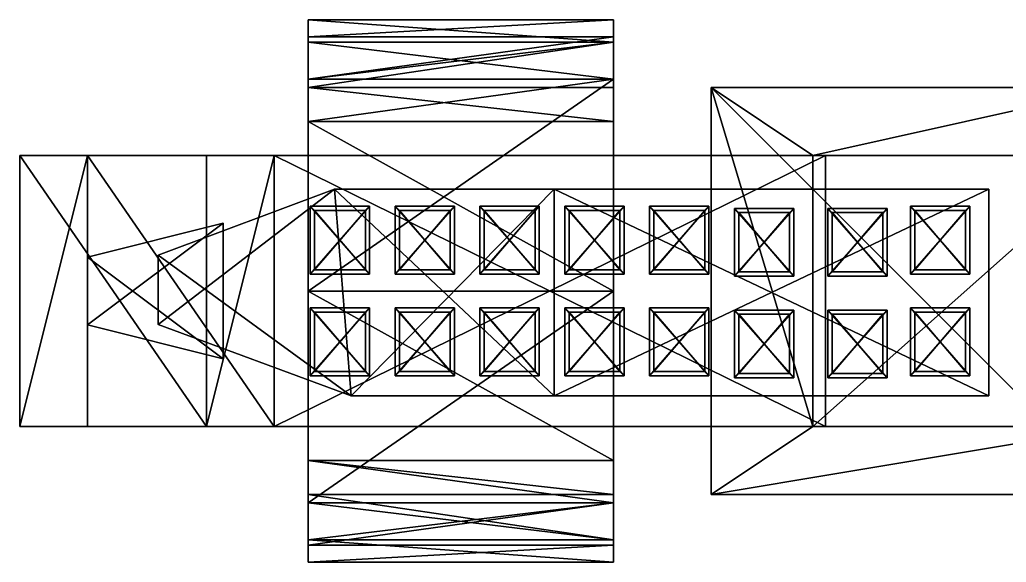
# Model space of a CAD drawing. Extents: x -3720 to 2816, y 1248 to 5888.
# Drawn here: x -3720 to 1, y 2560 to 4608 of the extents above; entities that cross this region are included whole.
import ezdxf

# ---------------------------------------------------------------- set-up
doc = ezdxf.new("R2010")
doc.units = 0

msp = doc.modelspace()

# ---------------------------------------------------------------- meshes
at = {"layer": 'OBJECT025', "color": 50}
mesh = msp.add_polyface(dxfattribs=at)
corners = [(424, 3072, -5760), (-728, 3072, -5760), (-728, 4096, -5760), (424, 4096, -5760), (424, 4352, -6400), (-1112, 4352, -6400), (-1112, 2816, -6400), (424, 2816, -6400)]
mesh.append_faces([[corners[k] for k in face] for face in [(1, 3, 0), (5, 7, 4), (4, 2, 5), (6, 0, 7), (5, 1, 6), (7, 3, 4)]], dxfattribs={"vtx0": -1})
mesh.append_faces([[corners[k] for k in face] for face in [(1, 2, 3), (5, 6, 7), (4, 3, 2), (6, 1, 0), (5, 2, 1), (7, 0, 3)]], dxfattribs={"vtx2": -1})
at = {"layer": 'OBJECT108', "color": 50}
mesh = msp.add_polyface(dxfattribs=at)
corners = [(-1704, 3188, -5740), (-2469.589844, 3188, -5740), (-3198, 3457.199951, -5740), (-3198, 3719.310059, -5740), (-2532.549805, 3968, -5740), (-1704, 3968, -5740), (-1704, 3968, -5762), (-2532.549805, 3968, -5762), (-3198, 3719.310059, -5762), (-3198, 3457.199951, -5762), (-2469.589844, 3188, -5762), (-1704, 3188, -5762)]
mesh.append_faces([[corners[k] for k in face] for face in [(1, 5, 0), (7, 11, 6), (8, 2, 9), (6, 4, 7), (10, 0, 11), (7, 3, 8), (9, 1, 10), (11, 5, 6)]], dxfattribs={"vtx0": -1})
mesh.append_faces([[corners[k] for k in face] for face in [(1, 3, 4), (1, 4, 5), (7, 9, 10), (7, 10, 11)]], dxfattribs={"vtx0": -1, "vtx2": -1})
mesh.append_faces([[corners[k] for k in face] for face in [(1, 2, 3), (7, 8, 9), (8, 3, 2), (6, 5, 4), (10, 1, 0), (7, 4, 3), (9, 2, 1), (11, 0, 5)]], dxfattribs={"vtx2": -1})
at = {"layer": 'OBJECT109', "color": 50}
mesh = msp.add_polyface(dxfattribs=at)
corners = [(-1704, 3968, -5740), (-64, 3968, -5740), (-64, 3188, -5740), (-1704, 3188, -5740), (-1704, 3188, -5762), (-64, 3188, -5762), (-64, 3968, -5762), (-1704, 3968, -5762)]
mesh.append_faces([[corners[k] for k in face] for face in [(1, 3, 0), (5, 7, 4), (5, 1, 6), (6, 0, 7), (4, 2, 5), (7, 3, 4)]], dxfattribs={"vtx0": -1})
mesh.append_faces([[corners[k] for k in face] for face in [(1, 2, 3), (5, 6, 7), (5, 2, 1), (6, 1, 0), (4, 3, 2), (7, 0, 3)]], dxfattribs={"vtx2": -1})
at = {"layer": 'OBJECT110', "color": 50}
mesh = msp.add_polyface(dxfattribs=at)
corners = [(-1008, 3656, -5704), (-1008, 3880, -5704), (-816, 3880, -5704), (-816, 3656, -5704), (-1008, 3880, -5754), (-1008, 3656, -5754), (-816, 3656, -5754), (-816, 3880, -5754)]
mesh.append_faces([[corners[k] for k in face] for face in [(1, 3, 0), (5, 7, 4), (4, 0, 5), (6, 2, 7), (7, 1, 4), (5, 3, 6)]], dxfattribs={"vtx0": -1})
mesh.append_faces([[corners[k] for k in face] for face in [(1, 2, 3), (5, 6, 7), (4, 1, 0), (6, 3, 2), (7, 2, 1), (5, 0, 3)]], dxfattribs={"vtx2": -1})
at = {"layer": 'OBJECT111', "color": 50}
mesh = msp.add_polyface(dxfattribs=at)
corners = [(-1024, 3640, -5722), (-1024, 3896, -5722), (-800, 3896, -5722), (-800, 3640, -5722), (-1024, 3896, -5754), (-1024, 3640, -5754), (-800, 3640, -5754), (-800, 3896, -5754)]
mesh.append_faces([[corners[k] for k in face] for face in [(1, 3, 0), (5, 7, 4), (4, 0, 5), (6, 2, 7), (7, 1, 4), (5, 3, 6)]], dxfattribs={"vtx0": -1})
mesh.append_faces([[corners[k] for k in face] for face in [(1, 2, 3), (5, 6, 7), (4, 1, 0), (6, 3, 2), (7, 2, 1), (5, 0, 3)]], dxfattribs={"vtx2": -1})
at = {"layer": 'OBJECT112', "color": 50}
mesh = msp.add_polyface(dxfattribs=at)
corners = [(-1024, 3256, -5722), (-1024, 3512, -5722), (-800, 3512, -5722), (-800, 3256, -5722), (-1024, 3512, -5754), (-1024, 3256, -5754), (-800, 3256, -5754), (-800, 3512, -5754)]
mesh.append_faces([[corners[k] for k in face] for face in [(1, 3, 0), (5, 7, 4), (4, 0, 5), (6, 2, 7), (7, 1, 4), (5, 3, 6)]], dxfattribs={"vtx0": -1})
mesh.append_faces([[corners[k] for k in face] for face in [(1, 2, 3), (5, 6, 7), (4, 1, 0), (6, 3, 2), (7, 2, 1), (5, 0, 3)]], dxfattribs={"vtx2": -1})
at = {"layer": 'OBJECT113', "color": 50}
mesh = msp.add_polyface(dxfattribs=at)
corners = [(-1008, 3272, -5704), (-1008, 3496, -5704), (-816, 3496, -5704), (-816, 3272, -5704), (-1008, 3496, -5754), (-1008, 3272, -5754), (-816, 3272, -5754), (-816, 3496, -5754)]
mesh.append_faces([[corners[k] for k in face] for face in [(1, 3, 0), (5, 7, 4), (4, 0, 5), (6, 2, 7), (7, 1, 4), (5, 3, 6)]], dxfattribs={"vtx0": -1})
mesh.append_faces([[corners[k] for k in face] for face in [(1, 2, 3), (5, 6, 7), (4, 1, 0), (6, 3, 2), (7, 2, 1), (5, 0, 3)]], dxfattribs={"vtx2": -1})
at = {"layer": 'OBJECT114', "color": 50}
mesh = msp.add_polyface(dxfattribs=at)
corners = [(-1648, 3664, -5704), (-1648, 3888, -5704), (-1456, 3888, -5704), (-1456, 3664, -5704), (-1648, 3888, -5754), (-1648, 3664, -5754), (-1456, 3664, -5754), (-1456, 3888, -5754)]
mesh.append_faces([[corners[k] for k in face] for face in [(1, 3, 0), (5, 7, 4), (4, 0, 5), (6, 2, 7), (7, 1, 4), (5, 3, 6)]], dxfattribs={"vtx0": -1})
mesh.append_faces([[corners[k] for k in face] for face in [(1, 2, 3), (5, 6, 7), (4, 1, 0), (6, 3, 2), (7, 2, 1), (5, 0, 3)]], dxfattribs={"vtx2": -1})
at = {"layer": 'OBJECT115', "color": 50}
mesh = msp.add_polyface(dxfattribs=at)
corners = [(-1664, 3648, -5722), (-1664, 3904, -5722), (-1440, 3904, -5722), (-1440, 3648, -5722), (-1664, 3904, -5754), (-1664, 3648, -5754), (-1440, 3648, -5754), (-1440, 3904, -5754)]
mesh.append_faces([[corners[k] for k in face] for face in [(1, 3, 0), (5, 7, 4), (4, 0, 5), (6, 2, 7), (7, 1, 4), (5, 3, 6)]], dxfattribs={"vtx0": -1})
mesh.append_faces([[corners[k] for k in face] for face in [(1, 2, 3), (5, 6, 7), (4, 1, 0), (6, 3, 2), (7, 2, 1), (5, 0, 3)]], dxfattribs={"vtx2": -1})
at = {"layer": 'OBJECT116', "color": 50}
mesh = msp.add_polyface(dxfattribs=at)
corners = [(-1664, 3264, -5722), (-1664, 3520, -5722), (-1440, 3520, -5722), (-1440, 3264, -5722), (-1664, 3520, -5754), (-1664, 3264, -5754), (-1440, 3264, -5754), (-1440, 3520, -5754)]
mesh.append_faces([[corners[k] for k in face] for face in [(1, 3, 0), (5, 7, 4), (4, 0, 5), (6, 2, 7), (7, 1, 4), (5, 3, 6)]], dxfattribs={"vtx0": -1})
mesh.append_faces([[corners[k] for k in face] for face in [(1, 2, 3), (5, 6, 7), (4, 1, 0), (6, 3, 2), (7, 2, 1), (5, 0, 3)]], dxfattribs={"vtx2": -1})
at = {"layer": 'OBJECT117', "color": 50}
mesh = msp.add_polyface(dxfattribs=at)
corners = [(-1648, 3280, -5704), (-1648, 3504, -5704), (-1456, 3504, -5704), (-1456, 3280, -5704), (-1648, 3504, -5754), (-1648, 3280, -5754), (-1456, 3280, -5754), (-1456, 3504, -5754)]
mesh.append_faces([[corners[k] for k in face] for face in [(1, 3, 0), (5, 7, 4), (4, 0, 5), (6, 2, 7), (7, 1, 4), (5, 3, 6)]], dxfattribs={"vtx0": -1})
mesh.append_faces([[corners[k] for k in face] for face in [(1, 2, 3), (5, 6, 7), (4, 1, 0), (6, 3, 2), (7, 2, 1), (5, 0, 3)]], dxfattribs={"vtx2": -1})
at = {"layer": 'OBJECT118', "color": 50}
mesh = msp.add_polyface(dxfattribs=at)
corners = [(-1968, 3664, -5704), (-1968, 3888, -5704), (-1776, 3888, -5704), (-1776, 3664, -5704), (-1968, 3888, -5754), (-1968, 3664, -5754), (-1776, 3664, -5754), (-1776, 3888, -5754)]
mesh.append_faces([[corners[k] for k in face] for face in [(1, 3, 0), (5, 7, 4), (4, 0, 5), (6, 2, 7), (7, 1, 4), (5, 3, 6)]], dxfattribs={"vtx0": -1})
mesh.append_faces([[corners[k] for k in face] for face in [(1, 2, 3), (5, 6, 7), (4, 1, 0), (6, 3, 2), (7, 2, 1), (5, 0, 3)]], dxfattribs={"vtx2": -1})
at = {"layer": 'OBJECT119', "color": 50}
mesh = msp.add_polyface(dxfattribs=at)
corners = [(-1984, 3648, -5722), (-1984, 3904, -5722), (-1760, 3904, -5722), (-1760, 3648, -5722), (-1984, 3904, -5754), (-1984, 3648, -5754), (-1760, 3648, -5754), (-1760, 3904, -5754)]
mesh.append_faces([[corners[k] for k in face] for face in [(1, 3, 0), (5, 7, 4), (4, 0, 5), (6, 2, 7), (7, 1, 4), (5, 3, 6)]], dxfattribs={"vtx0": -1})
mesh.append_faces([[corners[k] for k in face] for face in [(1, 2, 3), (5, 6, 7), (4, 1, 0), (6, 3, 2), (7, 2, 1), (5, 0, 3)]], dxfattribs={"vtx2": -1})
at = {"layer": 'OBJECT120', "color": 50}
mesh = msp.add_polyface(dxfattribs=at)
corners = [(-1984, 3264, -5722), (-1984, 3520, -5722), (-1760, 3520, -5722), (-1760, 3264, -5722), (-1984, 3520, -5754), (-1984, 3264, -5754), (-1760, 3264, -5754), (-1760, 3520, -5754)]
mesh.append_faces([[corners[k] for k in face] for face in [(1, 3, 0), (5, 7, 4), (4, 0, 5), (6, 2, 7), (7, 1, 4), (5, 3, 6)]], dxfattribs={"vtx0": -1})
mesh.append_faces([[corners[k] for k in face] for face in [(1, 2, 3), (5, 6, 7), (4, 1, 0), (6, 3, 2), (7, 2, 1), (5, 0, 3)]], dxfattribs={"vtx2": -1})
at = {"layer": 'OBJECT121', "color": 50}
mesh = msp.add_polyface(dxfattribs=at)
corners = [(-1968, 3280, -5704), (-1968, 3504, -5704), (-1776, 3504, -5704), (-1776, 3280, -5704), (-1968, 3504, -5754), (-1968, 3280, -5754), (-1776, 3280, -5754), (-1776, 3504, -5754)]
mesh.append_faces([[corners[k] for k in face] for face in [(1, 3, 0), (5, 7, 4), (4, 0, 5), (6, 2, 7), (7, 1, 4), (5, 3, 6)]], dxfattribs={"vtx0": -1})
mesh.append_faces([[corners[k] for k in face] for face in [(1, 2, 3), (5, 6, 7), (4, 1, 0), (6, 3, 2), (7, 2, 1), (5, 0, 3)]], dxfattribs={"vtx2": -1})
at = {"layer": 'OBJECT122', "color": 50}
mesh = msp.add_polyface(dxfattribs=at)
corners = [(-2288, 3664, -5704), (-2288, 3888, -5704), (-2096, 3888, -5704), (-2096, 3664, -5704), (-2288, 3888, -5754), (-2288, 3664, -5754), (-2096, 3664, -5754), (-2096, 3888, -5754)]
mesh.append_faces([[corners[k] for k in face] for face in [(1, 3, 0), (5, 7, 4), (4, 0, 5), (6, 2, 7), (7, 1, 4), (5, 3, 6)]], dxfattribs={"vtx0": -1})
mesh.append_faces([[corners[k] for k in face] for face in [(1, 2, 3), (5, 6, 7), (4, 1, 0), (6, 3, 2), (7, 2, 1), (5, 0, 3)]], dxfattribs={"vtx2": -1})
at = {"layer": 'OBJECT123', "color": 50}
mesh = msp.add_polyface(dxfattribs=at)
corners = [(-2304, 3648, -5722), (-2304, 3904, -5722), (-2080, 3904, -5722), (-2080, 3648, -5722), (-2304, 3904, -5754), (-2304, 3648, -5754), (-2080, 3648, -5754), (-2080, 3904, -5754)]
mesh.append_faces([[corners[k] for k in face] for face in [(1, 3, 0), (5, 7, 4), (4, 0, 5), (6, 2, 7), (7, 1, 4), (5, 3, 6)]], dxfattribs={"vtx0": -1})
mesh.append_faces([[corners[k] for k in face] for face in [(1, 2, 3), (5, 6, 7), (4, 1, 0), (6, 3, 2), (7, 2, 1), (5, 0, 3)]], dxfattribs={"vtx2": -1})
at = {"layer": 'OBJECT124', "color": 50}
mesh = msp.add_polyface(dxfattribs=at)
corners = [(-2304, 3264, -5722), (-2304, 3520, -5722), (-2080, 3520, -5722), (-2080, 3264, -5722), (-2304, 3520, -5754), (-2304, 3264, -5754), (-2080, 3264, -5754), (-2080, 3520, -5754)]
mesh.append_faces([[corners[k] for k in face] for face in [(1, 3, 0), (5, 7, 4), (4, 0, 5), (6, 2, 7), (7, 1, 4), (5, 3, 6)]], dxfattribs={"vtx0": -1})
mesh.append_faces([[corners[k] for k in face] for face in [(1, 2, 3), (5, 6, 7), (4, 1, 0), (6, 3, 2), (7, 2, 1), (5, 0, 3)]], dxfattribs={"vtx2": -1})
at = {"layer": 'OBJECT125', "color": 50}
mesh = msp.add_polyface(dxfattribs=at)
corners = [(-2288, 3280, -5704), (-2288, 3504, -5704), (-2096, 3504, -5704), (-2096, 3280, -5704), (-2288, 3504, -5754), (-2288, 3280, -5754), (-2096, 3280, -5754), (-2096, 3504, -5754)]
mesh.append_faces([[corners[k] for k in face] for face in [(1, 3, 0), (5, 7, 4), (4, 0, 5), (6, 2, 7), (7, 1, 4), (5, 3, 6)]], dxfattribs={"vtx0": -1})
mesh.append_faces([[corners[k] for k in face] for face in [(1, 2, 3), (5, 6, 7), (4, 1, 0), (6, 3, 2), (7, 2, 1), (5, 0, 3)]], dxfattribs={"vtx2": -1})
at = {"layer": 'OBJECT126', "color": 50}
mesh = msp.add_polyface(dxfattribs=at)
corners = [(-2624, 3264, -5722), (-2624, 3520, -5722), (-2400, 3520, -5722), (-2400, 3264, -5722), (-2624, 3520, -5754), (-2624, 3264, -5754), (-2400, 3264, -5754), (-2400, 3520, -5754)]
mesh.append_faces([[corners[k] for k in face] for face in [(1, 3, 0), (5, 7, 4), (4, 0, 5), (6, 2, 7), (7, 1, 4), (5, 3, 6)]], dxfattribs={"vtx0": -1})
mesh.append_faces([[corners[k] for k in face] for face in [(1, 2, 3), (5, 6, 7), (4, 1, 0), (6, 3, 2), (7, 2, 1), (5, 0, 3)]], dxfattribs={"vtx2": -1})
at = {"layer": 'OBJECT127', "color": 50}
mesh = msp.add_polyface(dxfattribs=at)
corners = [(-2608, 3280, -5704), (-2608, 3504, -5704), (-2416, 3504, -5704), (-2416, 3280, -5704), (-2608, 3504, -5754), (-2608, 3280, -5754), (-2416, 3280, -5754), (-2416, 3504, -5754)]
mesh.append_faces([[corners[k] for k in face] for face in [(1, 3, 0), (5, 7, 4), (4, 0, 5), (6, 2, 7), (7, 1, 4), (5, 3, 6)]], dxfattribs={"vtx0": -1})
mesh.append_faces([[corners[k] for k in face] for face in [(1, 2, 3), (5, 6, 7), (4, 1, 0), (6, 3, 2), (7, 2, 1), (5, 0, 3)]], dxfattribs={"vtx2": -1})
at = {"layer": 'OBJECT128', "color": 50}
mesh = msp.add_polyface(dxfattribs=at)
corners = [(-2608, 3664, -5704), (-2608, 3888, -5704), (-2416, 3888, -5704), (-2416, 3664, -5704), (-2608, 3888, -5754), (-2608, 3664, -5754), (-2416, 3664, -5754), (-2416, 3888, -5754)]
mesh.append_faces([[corners[k] for k in face] for face in [(1, 3, 0), (5, 7, 4), (4, 0, 5), (6, 2, 7), (7, 1, 4), (5, 3, 6)]], dxfattribs={"vtx0": -1})
mesh.append_faces([[corners[k] for k in face] for face in [(1, 2, 3), (5, 6, 7), (4, 1, 0), (6, 3, 2), (7, 2, 1), (5, 0, 3)]], dxfattribs={"vtx2": -1})
at = {"layer": 'OBJECT129', "color": 50}
mesh = msp.add_polyface(dxfattribs=at)
corners = [(-2624, 3648, -5722), (-2624, 3904, -5722), (-2400, 3904, -5722), (-2400, 3648, -5722), (-2624, 3904, -5754), (-2624, 3648, -5754), (-2400, 3648, -5754), (-2400, 3904, -5754)]
mesh.append_faces([[corners[k] for k in face] for face in [(1, 3, 0), (5, 7, 4), (4, 0, 5), (6, 2, 7), (7, 1, 4), (5, 3, 6)]], dxfattribs={"vtx0": -1})
mesh.append_faces([[corners[k] for k in face] for face in [(1, 2, 3), (5, 6, 7), (4, 1, 0), (6, 3, 2), (7, 2, 1), (5, 0, 3)]], dxfattribs={"vtx2": -1})
at = {"layer": 'OBJECT130', "color": 50}
mesh = msp.add_polyface(dxfattribs=at)
corners = [(-1328, 3664, -5704), (-1328, 3888, -5704), (-1136, 3888, -5704), (-1136, 3664, -5704), (-1328, 3888, -5754), (-1328, 3664, -5754), (-1136, 3664, -5754), (-1136, 3888, -5754)]
mesh.append_faces([[corners[k] for k in face] for face in [(1, 3, 0), (5, 7, 4), (4, 0, 5), (6, 2, 7), (7, 1, 4), (5, 3, 6)]], dxfattribs={"vtx0": -1})
mesh.append_faces([[corners[k] for k in face] for face in [(1, 2, 3), (5, 6, 7), (4, 1, 0), (6, 3, 2), (7, 2, 1), (5, 0, 3)]], dxfattribs={"vtx2": -1})
at = {"layer": 'OBJECT131', "color": 50}
mesh = msp.add_polyface(dxfattribs=at)
corners = [(-1344, 3648, -5722), (-1344, 3904, -5722), (-1120, 3904, -5722), (-1120, 3648, -5722), (-1344, 3904, -5754), (-1344, 3648, -5754), (-1120, 3648, -5754), (-1120, 3904, -5754)]
mesh.append_faces([[corners[k] for k in face] for face in [(1, 3, 0), (5, 7, 4), (4, 0, 5), (6, 2, 7), (7, 1, 4), (5, 3, 6)]], dxfattribs={"vtx0": -1})
mesh.append_faces([[corners[k] for k in face] for face in [(1, 2, 3), (5, 6, 7), (4, 1, 0), (6, 3, 2), (7, 2, 1), (5, 0, 3)]], dxfattribs={"vtx2": -1})
at = {"layer": 'OBJECT132', "color": 50}
mesh = msp.add_polyface(dxfattribs=at)
corners = [(-1344, 3264, -5722), (-1344, 3520, -5722), (-1120, 3520, -5722), (-1120, 3264, -5722), (-1344, 3520, -5754), (-1344, 3264, -5754), (-1120, 3264, -5754), (-1120, 3520, -5754)]
mesh.append_faces([[corners[k] for k in face] for face in [(1, 3, 0), (5, 7, 4), (4, 0, 5), (6, 2, 7), (7, 1, 4), (5, 3, 6)]], dxfattribs={"vtx0": -1})
mesh.append_faces([[corners[k] for k in face] for face in [(1, 2, 3), (5, 6, 7), (4, 1, 0), (6, 3, 2), (7, 2, 1), (5, 0, 3)]], dxfattribs={"vtx2": -1})
at = {"layer": 'OBJECT133', "color": 50}
mesh = msp.add_polyface(dxfattribs=at)
corners = [(-1328, 3280, -5704), (-1328, 3504, -5704), (-1136, 3504, -5704), (-1136, 3280, -5704), (-1328, 3504, -5754), (-1328, 3280, -5754), (-1136, 3280, -5754), (-1136, 3504, -5754)]
mesh.append_faces([[corners[k] for k in face] for face in [(1, 3, 0), (5, 7, 4), (4, 0, 5), (6, 2, 7), (7, 1, 4), (5, 3, 6)]], dxfattribs={"vtx0": -1})
mesh.append_faces([[corners[k] for k in face] for face in [(1, 2, 3), (5, 6, 7), (4, 1, 0), (6, 3, 2), (7, 2, 1), (5, 0, 3)]], dxfattribs={"vtx2": -1})
at = {"layer": 'OBJECT134', "color": 50}
mesh = msp.add_polyface(dxfattribs=at)
corners = [(-656, 3656, -5704), (-656, 3880, -5704), (-464, 3880, -5704), (-464, 3656, -5704), (-656, 3880, -5754), (-656, 3656, -5754), (-464, 3656, -5754), (-464, 3880, -5754)]
mesh.append_faces([[corners[k] for k in face] for face in [(1, 3, 0), (5, 7, 4), (4, 0, 5), (6, 2, 7), (7, 1, 4), (5, 3, 6)]], dxfattribs={"vtx0": -1})
mesh.append_faces([[corners[k] for k in face] for face in [(1, 2, 3), (5, 6, 7), (4, 1, 0), (6, 3, 2), (7, 2, 1), (5, 0, 3)]], dxfattribs={"vtx2": -1})
at = {"layer": 'OBJECT135', "color": 50}
mesh = msp.add_polyface(dxfattribs=at)
corners = [(-672, 3640, -5722), (-672, 3896, -5722), (-448, 3896, -5722), (-448, 3640, -5722), (-672, 3896, -5754), (-672, 3640, -5754), (-448, 3640, -5754), (-448, 3896, -5754)]
mesh.append_faces([[corners[k] for k in face] for face in [(1, 3, 0), (5, 7, 4), (4, 0, 5), (6, 2, 7), (7, 1, 4), (5, 3, 6)]], dxfattribs={"vtx0": -1})
mesh.append_faces([[corners[k] for k in face] for face in [(1, 2, 3), (5, 6, 7), (4, 1, 0), (6, 3, 2), (7, 2, 1), (5, 0, 3)]], dxfattribs={"vtx2": -1})
at = {"layer": 'OBJECT136', "color": 50}
mesh = msp.add_polyface(dxfattribs=at)
corners = [(-672, 3256, -5722), (-672, 3512, -5722), (-448, 3512, -5722), (-448, 3256, -5722), (-672, 3512, -5754), (-672, 3256, -5754), (-448, 3256, -5754), (-448, 3512, -5754)]
mesh.append_faces([[corners[k] for k in face] for face in [(1, 3, 0), (5, 7, 4), (4, 0, 5), (6, 2, 7), (7, 1, 4), (5, 3, 6)]], dxfattribs={"vtx0": -1})
mesh.append_faces([[corners[k] for k in face] for face in [(1, 2, 3), (5, 6, 7), (4, 1, 0), (6, 3, 2), (7, 2, 1), (5, 0, 3)]], dxfattribs={"vtx2": -1})
at = {"layer": 'OBJECT137', "color": 50}
mesh = msp.add_polyface(dxfattribs=at)
corners = [(-656, 3272, -5704), (-656, 3496, -5704), (-464, 3496, -5704), (-464, 3272, -5704), (-656, 3496, -5754), (-656, 3272, -5754), (-464, 3272, -5754), (-464, 3496, -5754)]
mesh.append_faces([[corners[k] for k in face] for face in [(1, 3, 0), (5, 7, 4), (4, 0, 5), (6, 2, 7), (7, 1, 4), (5, 3, 6)]], dxfattribs={"vtx0": -1})
mesh.append_faces([[corners[k] for k in face] for face in [(1, 2, 3), (5, 6, 7), (4, 1, 0), (6, 3, 2), (7, 2, 1), (5, 0, 3)]], dxfattribs={"vtx2": -1})
at = {"layer": 'OBJECT138', "color": 50}
mesh = msp.add_polyface(dxfattribs=at)
corners = [(-344, 3664, -5704), (-344, 3888, -5704), (-152, 3888, -5704), (-152, 3664, -5704), (-344, 3888, -5754), (-344, 3664, -5754), (-152, 3664, -5754), (-152, 3888, -5754)]
mesh.append_faces([[corners[k] for k in face] for face in [(1, 3, 0), (5, 7, 4), (4, 0, 5), (6, 2, 7), (7, 1, 4), (5, 3, 6)]], dxfattribs={"vtx0": -1})
mesh.append_faces([[corners[k] for k in face] for face in [(1, 2, 3), (5, 6, 7), (4, 1, 0), (6, 3, 2), (7, 2, 1), (5, 0, 3)]], dxfattribs={"vtx2": -1})
at = {"layer": 'OBJECT139', "color": 50}
mesh = msp.add_polyface(dxfattribs=at)
corners = [(-360, 3648, -5722), (-360, 3904, -5722), (-136, 3904, -5722), (-136, 3648, -5722), (-360, 3904, -5754), (-360, 3648, -5754), (-136, 3648, -5754), (-136, 3904, -5754)]
mesh.append_faces([[corners[k] for k in face] for face in [(1, 3, 0), (5, 7, 4), (4, 0, 5), (6, 2, 7), (7, 1, 4), (5, 3, 6)]], dxfattribs={"vtx0": -1})
mesh.append_faces([[corners[k] for k in face] for face in [(1, 2, 3), (5, 6, 7), (4, 1, 0), (6, 3, 2), (7, 2, 1), (5, 0, 3)]], dxfattribs={"vtx2": -1})
at = {"layer": 'OBJECT140', "color": 50}
mesh = msp.add_polyface(dxfattribs=at)
corners = [(-360, 3264, -5722), (-360, 3520, -5722), (-136, 3520, -5722), (-136, 3264, -5722), (-360, 3520, -5754), (-360, 3264, -5754), (-136, 3264, -5754), (-136, 3520, -5754)]
mesh.append_faces([[corners[k] for k in face] for face in [(1, 3, 0), (5, 7, 4), (4, 0, 5), (6, 2, 7), (7, 1, 4), (5, 3, 6)]], dxfattribs={"vtx0": -1})
mesh.append_faces([[corners[k] for k in face] for face in [(1, 2, 3), (5, 6, 7), (4, 1, 0), (6, 3, 2), (7, 2, 1), (5, 0, 3)]], dxfattribs={"vtx2": -1})
at = {"layer": 'OBJECT141', "color": 50}
mesh = msp.add_polyface(dxfattribs=at)
corners = [(-344, 3280, -5704), (-344, 3504, -5704), (-152, 3504, -5704), (-152, 3280, -5704), (-344, 3504, -5754), (-344, 3280, -5754), (-152, 3280, -5754), (-152, 3504, -5754)]
mesh.append_faces([[corners[k] for k in face] for face in [(1, 3, 0), (5, 7, 4), (4, 0, 5), (6, 2, 7), (7, 1, 4), (5, 3, 6)]], dxfattribs={"vtx0": -1})
mesh.append_faces([[corners[k] for k in face] for face in [(1, 2, 3), (5, 6, 7), (4, 1, 0), (6, 3, 2), (7, 2, 1), (5, 0, 3)]], dxfattribs={"vtx2": -1})
at = {"layer": 'OBJECT142', "color": 50}
mesh = msp.add_polyface(dxfattribs=at)
corners = [(-680, 3072, -5760), (-2760, 3072, -5760), (-2760, 4096, -5760), (-680, 4096, -5760), (-680, 4096, -6400), (-2760, 4096, -6400), (-2760, 3072, -6400), (-680, 3072, -6400)]
mesh.append_faces([[corners[k] for k in face] for face in [(1, 3, 0), (5, 7, 4), (4, 2, 5), (6, 0, 7), (5, 1, 6), (7, 3, 4)]], dxfattribs={"vtx0": -1})
mesh.append_faces([[corners[k] for k in face] for face in [(1, 2, 3), (5, 6, 7), (4, 3, 2), (6, 1, 0), (5, 2, 1), (7, 0, 3)]], dxfattribs={"vtx2": -1})
at = {"layer": 'OBJECT143', "color": 50}
mesh = msp.add_polyface(dxfattribs=at)
corners = [(-2760, 3072, -5760), (-3016, 3072, -5760), (-3016, 4096, -5760), (-2760, 4096, -5760), (-2760, 4096, -6400), (-3464, 4096, -6400), (-3464, 3072, -6400), (-2760, 3072, -6400), (-3720, 4096, -6272), (-3720, 4096, -6144), (-3720, 3072, -6144), (-3720, 3072, -6272)]
mesh.append_faces([[corners[k] for k in face] for face in [(1, 3, 0), (5, 7, 4), (9, 11, 8), (4, 8, 5), (6, 0, 7), (9, 1, 10), (11, 5, 8), (7, 3, 4)]], dxfattribs={"vtx0": -1})
mesh.append_faces([[corners[k] for k in face] for face in [(4, 2, 9), (4, 9, 8), (6, 10, 1), (6, 1, 0)]], dxfattribs={"vtx0": -1, "vtx2": -1})
mesh.append_faces([[corners[k] for k in face] for face in [(1, 2, 3), (5, 6, 7), (9, 10, 11), (4, 3, 2), (6, 11, 10), (9, 2, 1), (11, 6, 5), (7, 0, 3)]], dxfattribs={"vtx2": -1})
at = {"layer": 'OBJECT144', "color": 50}
mesh = msp.add_polyface(dxfattribs=at)
corners = [(-3464, 3456, -5776), (-3464, 3712, -5776), (-2952, 3840, -5776), (-2952, 3328, -5776), (-3464, 3712, -6016), (-3464, 3456, -6016), (-2952, 3328, -6016), (-2952, 3840, -6016)]
mesh.append_faces([[corners[k] for k in face] for face in [(1, 3, 0), (5, 7, 4), (4, 0, 5), (6, 2, 7), (7, 1, 4), (5, 3, 6)]], dxfattribs={"vtx0": -1})
mesh.append_faces([[corners[k] for k in face] for face in [(1, 2, 3), (5, 6, 7), (4, 1, 0), (6, 3, 2), (7, 2, 1), (5, 0, 3)]], dxfattribs={"vtx2": -1})
at = {"layer": 'OBJECT145', "color": 50}
mesh = msp.add_polyface(dxfattribs=at)
corners = [(-2632, 2816, -5952), (-2632, 2944, -5952), (-1480, 2944, -5952), (-1480, 2816, -5952), (-2632, 2784, -6080), (-2632, 2645.32959, -6080), (-1480, 2645.32959, -6080), (-1480, 2784, -6080)]
mesh.append_faces([[corners[k] for k in face] for face in [(1, 3, 0), (1, 5, 4), (3, 7, 6), (0, 6, 5), (1, 7, 2), (5, 7, 4)]], dxfattribs={"vtx0": -1})
mesh.append_faces([[corners[k] for k in face] for face in [(1, 2, 3), (1, 0, 5), (3, 2, 7), (0, 3, 6), (1, 4, 7), (5, 6, 7)]], dxfattribs={"vtx2": -1})
at = {"layer": 'OBJECT146', "color": 50}
mesh = msp.add_polyface(dxfattribs=at)
corners = [(-2632, 2645.328613, -6080), (-2632, 2560, -6144), (-2632, 2624, -6208), (-2632, 2784, -6080), (-1480, 2624, -6208), (-1480, 2560, -6144), (-1480, 2645.328613, -6080), (-1480, 2784, -6080)]
mesh.append_faces([[corners[k] for k in face] for face in [(1, 3, 0), (5, 7, 4), (0, 5, 1), (4, 1, 5), (2, 7, 3), (3, 6, 0)]], dxfattribs={"vtx0": -1})
mesh.append_faces([[corners[k] for k in face] for face in [(1, 2, 3), (5, 6, 7), (0, 6, 5), (4, 2, 1), (2, 4, 7), (3, 7, 6)]], dxfattribs={"vtx2": -1})
at = {"layer": 'OBJECT147', "color": 50}
mesh = msp.add_polyface(dxfattribs=at)
corners = [(-2632, 2944, -5952), (-2632, 3584, -5952), (-1480, 3584, -5952), (-1480, 2944, -5952), (-2632, 2784, -6048), (-2632, 3584, -6048), (-1480, 3584, -6048), (-1480, 2784, -6048)]
mesh.append_faces([[corners[k] for k in face] for face in [(1, 3, 0), (0, 5, 1), (7, 2, 6), (0, 7, 4), (4, 6, 5), (2, 5, 6)]], dxfattribs={"vtx0": -1})
mesh.append_faces([[corners[k] for k in face] for face in [(1, 2, 3), (0, 4, 5), (7, 3, 2), (0, 3, 7), (4, 7, 6), (2, 1, 5)]], dxfattribs={"vtx2": -1})
at = {"layer": 'OBJECT148', "color": 50}
mesh = msp.add_polyface(dxfattribs=at)
corners = [(-2632, 4224, -5952), (-2632, 4352, -5952), (-1480, 4352, -5952), (-1480, 4224, -5952), (-2632, 4522.670898, -6080), (-2632, 4384, -6080), (-1480, 4384, -6080), (-1480, 4522.670898, -6080)]
mesh.append_faces([[corners[k] for k in face] for face in [(1, 3, 0), (1, 5, 4), (3, 7, 6), (1, 7, 2), (0, 6, 5), (5, 7, 4)]], dxfattribs={"vtx0": -1})
mesh.append_faces([[corners[k] for k in face] for face in [(1, 2, 3), (1, 0, 5), (3, 2, 7), (1, 4, 7), (0, 3, 6), (5, 6, 7)]], dxfattribs={"vtx2": -1})
at = {"layer": 'OBJECT149', "color": 50}
mesh = msp.add_polyface(dxfattribs=at)
corners = [(-2632, 4544, -6208), (-2632, 4608, -6144), (-2632, 4522.668457, -6080), (-2632, 4384, -6080), (-1480, 4522.668457, -6080), (-1480, 4608, -6144), (-1480, 4544, -6208), (-1480, 4384, -6080)]
mesh.append_faces([[corners[k] for k in face] for face in [(1, 3, 0), (5, 7, 4), (1, 4, 2), (0, 5, 1), (3, 6, 0), (2, 7, 3)]], dxfattribs={"vtx0": -1})
mesh.append_faces([[corners[k] for k in face] for face in [(1, 2, 3), (5, 6, 7), (1, 5, 4), (0, 6, 5), (3, 7, 6), (2, 4, 7)]], dxfattribs={"vtx2": -1})
at = {"layer": 'OBJECT150', "color": 50}
mesh = msp.add_polyface(dxfattribs=at)
corners = [(-2632, 3584, -5952), (-2632, 4224, -5952), (-1480, 4224, -5952), (-1480, 3584, -5952), (-2632, 3584, -6048), (-2632, 4384, -6048), (-1480, 4384, -6048), (-1480, 3584, -6048)]
mesh.append_faces([[corners[k] for k in face] for face in [(1, 3, 0), (5, 0, 4), (2, 7, 3), (1, 6, 2), (4, 6, 5), (0, 7, 4)]], dxfattribs={"vtx0": -1})
mesh.append_faces([[corners[k] for k in face] for face in [(1, 2, 3), (5, 1, 0), (2, 6, 7), (1, 5, 6), (4, 7, 6), (0, 3, 7)]], dxfattribs={"vtx2": -1})

doc.saveas('drawing.dxf')
